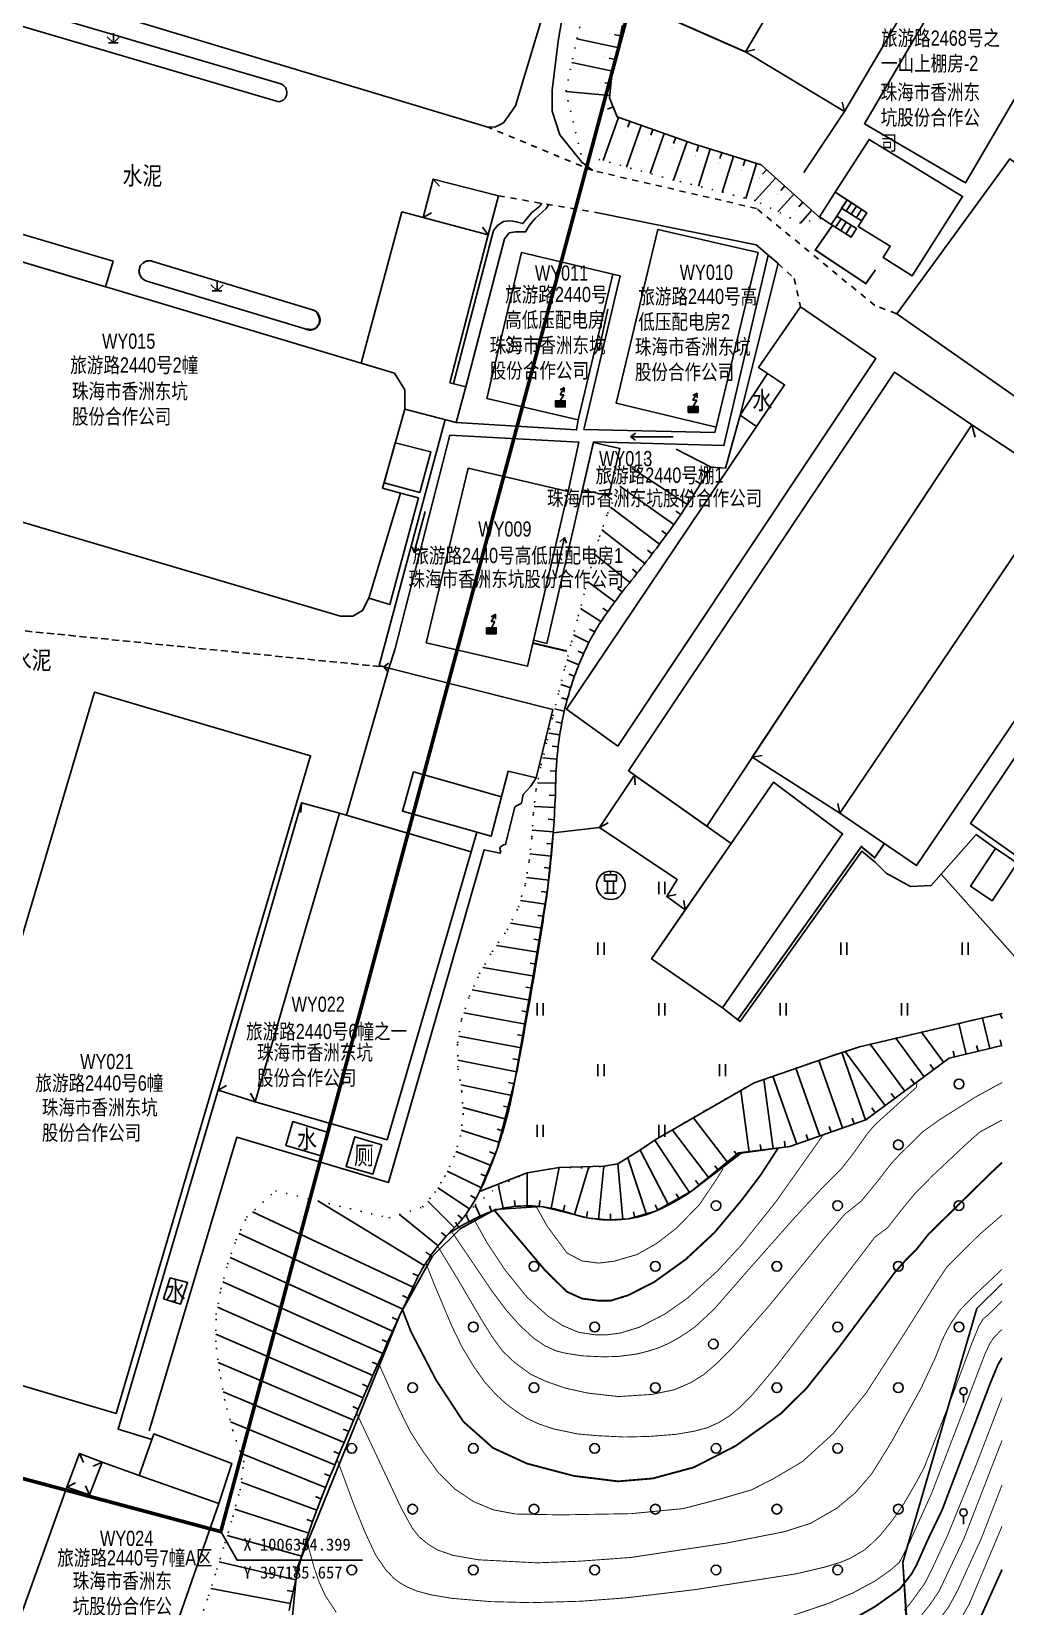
# Model space of a CAD drawing. Extents: x 396500 to 398250, y 1005980 to 1008200.
# Drawn here: x 397170.1 to 397250.3, y 1006348.2 to 1006477.9 of the extents above; entities that cross this region are included whole.
import ezdxf
from ezdxf.enums import TextEntityAlignment as Align

# ---------------------------------------------------------------- set-up
doc = ezdxf.new("R2010")
doc.units = 0
doc.header["$LTSCALE"] = 0.5
for name, pattern in [('X31', [1.8, 1.2, -0.6]), ('X4', [1.6, 0, -1.6]), ('X6', [2, 1, -1])]:
    doc.linetypes.add(name, pattern=pattern)
doc.layers.get('0').update_dxf_attribs({"linetype": 'CONTINUOUS'})
doc.layers.add('ASSIST', color=7, linetype='CONTINUOUS', plot=False)
for name, color, linetype in [('DGX', 2, 'CONTINUOUS'), ('DLDW', 11, 'CONTINUOUS'), ('DLSS', 4, 'CONTINUOUS'), ('DMTZ', 3, 'CONTINUOUS'), ('GXYZ', 2, 'CONTINUOUS'), ('JMD', 6, 'CONTINUOUS'), ('SXSS', 5, 'CONTINUOUS'), ('ZBTZ', 3, 'CONTINUOUS'), ('权属人', 160, 'CONTINUOUS'), ('用地红线', 1, 'CONTINUOUS'), ('编号', 90, 'CONTINUOUS'), ('门牌号', 1, 'CONTINUOUS')]:
    doc.layers.add(name, color=color, linetype=linetype)
doc.styles.add('细等线体', font='长等线体_0.TTF', dxfattribs={"width": 0.8})
doc.styles.add('黑体', font='simhei.ttf')
doc.linetypes.add('10421', pattern='A,2,[150,AAA.SHX,S=1,R=0,X=0,Y=1],1e-11', length=2)
doc.linetypes.add('10422', pattern='A,2,[150,AAA.SHX,S=1,R=0,X=0,Y=1],2,[177,AAA.SHX,S=1,R=0,X=0,Y=0.8],1e-09', length=4)
doc.linetypes.add('1161', pattern='A,0,[149,AAA.SHX,S=0.15,R=0,X=0,Y=0],-1.6', length=1.6)
doc.linetypes.add('443', pattern='A,5,[169,AAA.SHX,S=0.83,R=0,X=0,Y=0],5', length=10)

# ---------------------------------------------------------------- blocks, each defined once
blk = doc.blocks.new('gc121')
for p, q in [((-0.5, -1), (-0.5, 1)), ((0.5, -1), (0.5, 1))]:
    blk.add_line(p, q)
blk = doc.blocks.new('gc325')
blk.add_line((0, 0), (0, 1.3))
blk.add_circle((0, 1.9), 0.6)
blk = doc.blocks.new('gc326')
blk.add_circle((0, 0), 0.8)
blk = doc.blocks.new('gc086')
for p, q in [((0, 0), (7, 0)), ((7, 0), (6.18, 0.57)), ((7, 0), (6.18, -0.57))]:
    blk.add_line(p, q)
blk = doc.blocks.new('gc124')
for p, q in [((-1, 1), (0, 0)), ((-0.8, 0), (0.8, 0)), ((0, 0), (0, 1.6)), ((0, 0), (1, 1))]:
    blk.add_line(p, q)
blk = doc.blocks.new('GC200')
at = {"linetype": 'Continuous', "const_width": 0.2, "flags": 128}
blk.add_lwpolyline([(-0.1, 0, 1), (0.1, 0, 1)], format="xyb", close=True, dxfattribs=at)
blk = doc.blocks.new('gc102')
for p, q in [((-1, 3), (1, 3)), ((-1, 3), (-1, 2)), ((0, 3.6), (0, 3)), ((1, 3), (1, 2)), ((-1, 2), (1, 2)), ((-1, 0), (1, 0)), ((-0.5, 0), (-0.5, 2)), ((0.5, 0), (0.5, 2))]:
    blk.add_line(p, q)
blk = doc.blocks.new('*U88')
at = {"linetype": 'Continuous'}
for points in [[(0.8, 1), (-0.8, 1), (0.8, 0)], [(-0.8, 0), (0.8, 0), (-0.8, 1)], [(0.8, 0), (-0.8, 0), (0, 0)]]:
    blk.add_solid(points, dxfattribs=at)
blk = doc.blocks.new('gc129')
at = {"linetype": 'Continuous', "flags": 128}
for points in [[(-0.05, 2), (0.64, 3.2)], [(-0.05, 2.8), (0.64, 3.2)], [(0.64, 2.4), (0.64, 3.2)], [(-0.8, 0), (0, 0), (0.8, 0), (0.8, 1), (-0.8, 1), (-0.8, 0)], [(0.58, 2), (-0.05, 2)], [(0, 1), (0.58, 2)]]:
    blk.add_lwpolyline(points, dxfattribs=at)
at = {"linetype": 'Continuous'}
blk.add_blockref('*U88', (0, 0), dxfattribs=at)

msp = doc.modelspace()

# ---------------------------------------------------------------- linework, layer by layer
at = {"layer": 'ASSIST', "linetype": 'X4'}
for points in [[(397235.08, 1006462.53), (397233.4, 1006462.15), (397229.68, 1006463.99), (397222.95, 1006465.69), (397215.32, 1006467.79), (397214.07, 1006472.99), (397214.99, 1006477.32), (397215.48, 1006479.24)], [(397206.81, 1006400), (397206.95, 1006400.32), (397208, 1006402.14), (397209.24, 1006403.95), (397210.18, 1006405.81), (397210.74, 1006407.7), (397211.06, 1006409.64), (397211.28, 1006411.58), (397211.4, 1006413.54), (397211.62, 1006415.49), (397212.05, 1006417.51), (397212.53, 1006419.56), (397213.02, 1006421.57), (397213.51, 1006423.57), (397214.01, 1006425.58), (397214.54, 1006427.64), (397215.1, 1006429.78), (397215.68, 1006432), (397216.27, 1006434.23), (397216.84, 1006436.32), (397217.51, 1006438.23), (397218.29, 1006440.02), (397219.08, 1006441.59), (397220.73, 1006442.8)], [(397183.94, 1006347.06), (397184.64, 1006349.1), (397185.33, 1006351.28), (397186, 1006353.45), (397186.64, 1006355.63), (397187.25, 1006357.81), (397187.55, 1006360.13), (397186.65, 1006362.71), (397185.98, 1006365.21), (397185.54, 1006367.64), (397185.24, 1006370.02), (397185.27, 1006372.27), (397185.67, 1006374.37), (397186.22, 1006376.41), (397186.9, 1006378.39), (397187.78, 1006380.29), (397190.16, 1006382.46), (397199.5, 1006380.23), (397202.27, 1006381.11), (397203.29, 1006382.32), (397204.1, 1006383.62), (397204.85, 1006385.22), (397205.39, 1006386.93), (397205.62, 1006388.76), (397205.51, 1006390.64), (397205.18, 1006392.63), (397205.16, 1006394.63), (397205.49, 1006396.58), (397206.12, 1006398.46), (397206.81, 1006400)], [(397205.89, 1006380.38), (397206.6, 1006381.29), (397208.52, 1006382.85), (397210.88, 1006383.94), (397213.52, 1006384.38), (397215.95, 1006384.35), (397217.2, 1006384.48), (397218.35, 1006384.68), (397222.16, 1006387.03), (397223.86, 1006388.09), (397225.61, 1006389.11), (397229.59, 1006391.36), (397231.52, 1006392.03), (397232.25, 1006392.28), (397234.13, 1006392.94), (397236.02, 1006393.59), (397236.26, 1006393.67), (397238.26, 1006394.33), (397240.39, 1006394.82), (397242.51, 1006395.32), (397245.65, 1006396.04), (397247.6, 1006396.5), (397249.02, 1006396.83), (397250, 1006397.06)]]:
    msp.add_lwpolyline(points, dxfattribs=at)
at = {"layer": 'ASSIST', "linetype": 'Continuous', "flags": 128}
for points in [[(397237.23, 1006464.05), (397238.85, 1006462.99), (397238.43, 1006462.34), (397236.78, 1006463.36)], [(397236.39, 1006462.72), (397238.02, 1006461.69), (397237.56, 1006460.98), (397235.92, 1006462.04)]]:
    msp.add_lwpolyline(points, close=True, dxfattribs=at)
at = {"layer": 'ASSIST', "linetype": '1161', "flags": 128}
msp.add_lwpolyline([(397180.06, 1006458.99), (397193.21, 1006455, -1.111033), (397192.6, 1006453.43), (397179.57, 1006457.37, -1.057448)], format="xyb", close=True, dxfattribs=at)
at = {"layer": 'ASSIST', "linetype": '1161'}
for points in [[(397189.83, 1006329.64), (397191.96, 1006351.42), (397200.42, 1006372.31), (397203.09, 1006377.08), (397205.37, 1006379.33), (397208.25, 1006380.92), (397212.06, 1006381.18), (397215.96, 1006380.22), (397217.56, 1006380.06), (397219.27, 1006380.16), (397221.45, 1006380.78), (397224.42, 1006382.42), (397228.3, 1006385.6), (397232.52, 1006386.1), (397238.78, 1006388.31), (397245.63, 1006393.38), (397250, 1006394.43)], [(397250, 1006374.84), (397247.91, 1006372.77), (397241.82, 1006351.88), (397242.85, 1006335.21)]]:
    msp.add_lwpolyline(points, dxfattribs=at)
at = {"layer": 'ASSIST', "linetype": '1161', "flags": 128}
msp.add_lwpolyline([(397250, 1006340.18), (397244.51, 1006340.26), (397242.63, 1006340.3), (397241.82, 1006351.88), (397247.91, 1006372.77), (397250, 1006374.84)], dxfattribs=at)
at = {"layer": 'DGX', "linetype": 'Continuous', "const_width": 0.075, "flags": 128}
for points, elevation in [([(397203.54, 1006377.87), (397205.18, 1006375.18), (397207.04, 1006372), (397208.01, 1006370.44), (397208.86, 1006369.27), (397209.85, 1006368.33), (397211.19, 1006367.35), (397212.49, 1006366.75), (397214.06, 1006366.21), (397215.87, 1006365.81), (397218.42, 1006365.52), (397221.17, 1006365.7), (397223.01, 1006366.08), (397224.39, 1006366.68), (397225.42, 1006367.32), (397226.57, 1006368.31), (397227.7, 1006369.45), (397230.82, 1006373), (397235.12, 1006378.27), (397237.04, 1006380.53), (397238.42, 1006381.63), (397239.79, 1006383.3), (397240.84, 1006384.67), (397241.54, 1006385.42), (397243.5, 1006387.35), (397244.92, 1006388.36), (397247.86, 1006390.21), (397250, 1006391.38)], 41), ([(397243, 1006391.43), (397242.94, 1006390.98), (397239.54, 1006387.91), (397238.9, 1006387.16), (397237.74, 1006385.52), (397236.73, 1006384.23), (397235.32, 1006382.84), (397232.94, 1006380.28), (397229.22, 1006376.08), (397226.3, 1006372.73), (397224.77, 1006371.31), (397224.11, 1006370.83), (397223.27, 1006370.3), (397222.51, 1006369.88), (397221.66, 1006369.52), (397220.82, 1006369.25), (397219.84, 1006369.01), (397218.44, 1006368.83), (397217.22, 1006368.79), (397215.46, 1006368.87), (397214.04, 1006369.09), (397213.25, 1006369.29), (397212.36, 1006369.7), (397211.45, 1006370.31), (397210.28, 1006371.38), (397209.19, 1006372.61), (397208.01, 1006374.18), (397204.68, 1006379.09)], 41.5), ([(397202.55, 1006376.51), (397203.22, 1006374.8), (397204.67, 1006371.36), (397205.51, 1006369.63), (397206.45, 1006368.05), (397207.39, 1006366.72), (397208.29, 1006365.72), (397209.11, 1006364.96), (397210, 1006364.29), (397210.88, 1006363.72), (397211.87, 1006363.26), (397213.01, 1006362.87), (397215.07, 1006362.44), (397216.64, 1006362.3), (397218.89, 1006362.19), (397220.95, 1006362.24), (397223.12, 1006362.41), (397224.6, 1006362.66), (397225.71, 1006362.95), (397226.67, 1006363.38), (397227.61, 1006363.97), (397228.47, 1006364.69), (397229.4, 1006365.63), (397231.46, 1006368.08), (397239.52, 1006378.64), (397240.58, 1006379.43), (397241.64, 1006380.79), (397242.78, 1006382.18), (397244.32, 1006383.75), (397247.07, 1006386.33), (397248.15, 1006387.29), (397249.81, 1006388.19), (397250, 1006388.27)], 40.5), ([(397206.5, 1006380.13), (397207.59, 1006378.18), (397209.05, 1006375.97), (397210.88, 1006373.7), (397212.57, 1006372.17), (397213.82, 1006371.36), (397215.13, 1006370.81), (397216.47, 1006370.61), (397217.49, 1006370.61), (397218.55, 1006370.75), (397220.13, 1006371.23), (397222.24, 1006372.32), (397224.11, 1006373.64), (397226.54, 1006375.84), (397228.5, 1006377.96), (397231.35, 1006381.53), (397235.27, 1006387.07)], 42), ([(397227.03, 1006384.29), (397226.46, 1006383.38), (397225.06, 1006381.3), (397223.16, 1006379.37), (397221.54, 1006378.12), (397219.92, 1006377.21), (397218.03, 1006376.66), (397216.75, 1006376.51), (397215.4, 1006376.69), (397214.17, 1006377.34), (397212.54, 1006379.55), (397211.62, 1006381.2)], 43), ([(397250, 1006380.47), (397248.15, 1006378.87), (397245.48, 1006376.22), (397244.57, 1006374.86), (397242.06, 1006370.87), (397238.82, 1006365.84), (397236.12, 1006362.5), (397233.55, 1006360.16), (397231.14, 1006358.74), (397229.37, 1006357.84), (397226.83, 1006357.1), (397223.76, 1006356.3), (397219.46, 1006355.88), (397213.64, 1006355.78), (397209.94, 1006355.85), (397208.12, 1006356.19), (397206.48, 1006356.87), (397204.92, 1006357.92), (397203.6, 1006359.23), (397202.3, 1006361.02), (397201.27, 1006362.62), (397200.24, 1006364.71), (397198.64, 1006368.29)], 39.5), ([(397196.84, 1006364.16), (397200.55, 1006356.28), (397201.44, 1006354.67), (397202, 1006353.96), (397202.77, 1006353.34), (397203.51, 1006352.89), (397204.78, 1006352.45), (397206.89, 1006352.08), (397211.68, 1006351.83), (397215.12, 1006351.96), (397219.4, 1006352.27), (397227.31, 1006353.46), (397232.06, 1006354.39), (397234.24, 1006355.09), (397236.38, 1006356.32), (397237.9, 1006357.58), (397239.25, 1006359.14), (397240.86, 1006361.73), (397243.33, 1006366.21), (397244.52, 1006368.75), (397245.06, 1006370.15), (397245.53, 1006371.1), (397245.93, 1006371.77), (397246.55, 1006372.66), (397247.76, 1006373.89), (397250, 1006376)], 39), ([(397250, 1006373.37), (397248.91, 1006372.28), (397248.46, 1006371.94), (397248.1, 1006371.35), (397247.47, 1006369.8), (397245.75, 1006365.2), (397243.59, 1006359.69), (397242.94, 1006358.47), (397241.93, 1006356.73), (397240.96, 1006355.33), (397240.01, 1006354.15), (397239.21, 1006353.36), (397238.64, 1006352.88), (397237.54, 1006352.23), (397236.8, 1006351.91), (397235.4, 1006351.48), (397233.01, 1006350.92), (397224.69, 1006349.62), (397219.06, 1006348.95), (397215.34, 1006348.67), (397211.21, 1006348.55), (397207.82, 1006348.64), (397204.67, 1006348.91), (397202.9, 1006349.21), (397201.84, 1006349.5), (397201.02, 1006349.84), (397200.46, 1006350.15), (397199.91, 1006350.56), (397199.26, 1006351.24), (397198.42, 1006352.45), (397197.52, 1006354.39), (397196.63, 1006356.59), (397195.24, 1006360.35)], 38.5), ([(397232.57, 1006347.43), (397235.75, 1006348.51), (397237.75, 1006349.37), (397239.55, 1006350.34), (397240.8, 1006351.23), (397241.54, 1006351.86), (397242.33, 1006353.42), (397244.19, 1006357.53), (397248.59, 1006369.02), (397248.97, 1006369.85), (397249.27, 1006370.31), (397249.81, 1006370.88), (397250, 1006371.03)], 38), ([(397241.92, 1006347.9), (397242.46, 1006348.52), (397243.63, 1006350.14), (397244.25, 1006351.36), (397245.5, 1006354.06), (397247.93, 1006360.05), (397250, 1006365.45)], 37), ([(397250, 1006361.92), (397246.86, 1006353.82), (397244.8, 1006349.47), (397244.01, 1006348.32), (397240.64, 1006344.14), (397239.27, 1006342.85), (397236.82, 1006340.97), (397234.94, 1006339.78), (397233.24, 1006338.97), (397230.51, 1006337.76), (397228.04, 1006336.87), (397224.88, 1006335.82), (397221.38, 1006334.66), (397219.69, 1006334.25), (397218.32, 1006334.02), (397212.34, 1006333.65), (397204.22, 1006333.62), (397199.03, 1006333.75), (397197.67, 1006333.83), (397196.02, 1006334.02), (397194.54, 1006334.27), (397192.91, 1006334.68), (397191.36, 1006335.2), (397189.43, 1006335.95)], 36.5), ([(397189.7, 1006333.35), (397191.57, 1006332.7), (397194.36, 1006332), (397198.79, 1006331.67), (397202.91, 1006331.6), (397211.34, 1006331.57), (397216.34, 1006331.81), (397219.06, 1006332.06), (397220.49, 1006332.42), (397223.32, 1006333.27), (397225.91, 1006334.16), (397230.82, 1006335.91), (397233.87, 1006337.23), (397236.75, 1006338.71), (397238.03, 1006339.54), (397238.96, 1006340.35), (397242.17, 1006343.62), (397245.6, 1006348.2), (397246.33, 1006349.54), (397248.3, 1006353.86), (397250, 1006358.25)], 36), ([(397250, 1006354.85), (397247.31, 1006348.46), (397246.78, 1006347.53), (397244.46, 1006344.39), (397242.37, 1006341.72), (397241.36, 1006340.54), (397240.05, 1006339.29), (397239.08, 1006338.46), (397238, 1006337.73), (397236.67, 1006336.97), (397235.2, 1006336.24), (397233.41, 1006335.47), (397224.84, 1006332.49), (397219.96, 1006330.97), (397216.82, 1006330.49), (397211.31, 1006330.17), (397203.81, 1006330.21), (397195.92, 1006330.46), (397193.46, 1006330.72), (397191.74, 1006331.08), (397189.68, 1006331.61)], 35.5), ([(397192.77, 1006353.88), (397192.92, 1006352.99), (397193.33, 1006351.48), (397193.75, 1006350.26), (397194.26, 1006349.14), (397195.17, 1006347.75)], 38)]:
    msp.add_lwpolyline(points, dxfattribs=dict(at, elevation=elevation))
at = {"layer": 'DGX', "color": 3, "linetype": 'Continuous', "lineweight": -2, "const_width": 0.15, "flags": 128}
for points, elevation in [([(397200.62, 1006372.66), (397201.33, 1006370.84), (397203.39, 1006366.88), (397205.64, 1006363.45), (397208.08, 1006361.29), (397210.86, 1006360.01), (397214.72, 1006358.99), (397218.37, 1006358.54), (397221.23, 1006358.78), (397224.61, 1006359.69), (397228.06, 1006361.46), (397231.78, 1006364.12), (397233.88, 1006366.19), (397236.46, 1006369.43), (397241.15, 1006375.72), (397242.15, 1006376.85), (397242.92, 1006377.6), (397243.93, 1006378.88), (397249.13, 1006383.98), (397250, 1006384.79)], 40), ([(397231.55, 1006385.97), (397230.13, 1006383.78), (397228.55, 1006381.69), (397226.32, 1006379.03), (397223.94, 1006376.81), (397221.35, 1006374.95), (397219.2, 1006373.86), (397217.78, 1006373.42), (397216.73, 1006373.42), (397215.4, 1006373.59), (397214.15, 1006374.16), (397212.37, 1006375.91), (397208.2, 1006380.84)], 42.5), ([(397250, 1006368.71), (397249.98, 1006368.69), (397249.65, 1006368.12), (397249.02, 1006366.6), (397245.06, 1006356.18), (397243.9, 1006353.77), (397242.95, 1006351.64), (397242.56, 1006350.94), (397241.58, 1006349.68), (397239.54, 1006348.23), (397234.97, 1006345.61), (397230.79, 1006343.72), (397224.51, 1006341.87), (397216.8, 1006340.58), (397207.74, 1006339.96), (397199.56, 1006340.34), (397196.5, 1006341), (397194.57, 1006342.02), (397192.86, 1006343.58), (397191.08, 1006346.61)], 37.5), ([(397189.59, 1006330.16), (397191.22, 1006329.76), (397194.21, 1006329.44), (397196.32, 1006329.17), (397201.25, 1006328.9), (397206.65, 1006328.85), (397211.06, 1006328.98), (397213.41, 1006329.08), (397215.95, 1006329.3), (397218.04, 1006329.58), (397221.21, 1006330.17), (397225.18, 1006331.06), (397229.07, 1006332.31), (397233.06, 1006333.72), (397235.9, 1006334.9), (397238.11, 1006336.05), (397240.14, 1006337.32), (397241.79, 1006338.6), (397242.57, 1006339.45), (397248.11, 1006347.08), (397250, 1006351.28)], 35)]:
    msp.add_lwpolyline(points, dxfattribs=dict(at, elevation=elevation))
at = {"layer": 'DLDW', "linetype": 'Continuous', "flags": 128}
msp.add_lwpolyline([(397198.91, 1006386.25), (397196.7, 1006386.91), (397195.98, 1006384.47), (397198.19, 1006383.82)], close=True, dxfattribs=at)
at = {"layer": 'DLDW', "linetype": 'Continuous'}
msp.add_circle((397217.78, 1006407.62), 1.17, dxfattribs=at)
at = {"layer": 'DLSS', "linetype": 'X6'}
for points in [[(397241.32, 1006454.68), (397239.52, 1006455.36), (397229.78, 1006463.35), (397216.31, 1006466.46), (397207.64, 1006470.05)], [(397208.54, 1006464.38), (397216.84, 1006462.97)], [(397231.56, 1006458.81), (397232.88, 1006457.58), (397233.41, 1006455.26)]]:
    msp.add_lwpolyline(points, dxfattribs=at)
at = {"layer": 'DMTZ', "linetype": 'Continuous'}
for p, q in [((397218.34, 1006476.59), (397214.99, 1006477.32)), ((397218.55, 1006477.57), (397218.07, 1006477.68)), ((397218.13, 1006475.62), (397217.65, 1006475.72)), ((397217.92, 1006474.64), (397214.57, 1006475.36)), ((397217.79, 1006473.65), (397217.29, 1006473.69)), ((397217.7, 1006472.65), (397214.07, 1006472.99)), ((397217.97, 1006471.71), (397217.51, 1006471.53)), ((397218.4, 1006470.84), (397217.15, 1006467.29)), ((397219.35, 1006470.51), (397219.18, 1006470.04)), ((397220.29, 1006470.18), (397219.08, 1006466.75)), ((397222.17, 1006469.51), (397221.01, 1006466.22)), ((397221.23, 1006469.85), (397221.07, 1006469.37)), ((397223.12, 1006469.18), (397222.95, 1006468.71)), ((397224.06, 1006468.85), (397222.95, 1006465.69)), ((397225.01, 1006468.53), (397224.86, 1006468.05)), ((397225.96, 1006468.24), (397225.01, 1006465.17)), ((397226.92, 1006467.94), (397226.77, 1006467.46)), ((397227.88, 1006467.64), (397226.96, 1006464.67)), ((397228.83, 1006467.35), (397228.68, 1006466.87)), ((397229.79, 1006467.05), (397228.9, 1006464.18)), ((397230.61, 1006466.53), (397230.28, 1006466.16)), ((397231.36, 1006465.86), (397229.68, 1006463.99)), ((397232.85, 1006464.53), (397231.54, 1006463.07)), ((397232.1, 1006465.2), (397231.77, 1006464.82)), ((397233.59, 1006463.86), (397233.26, 1006463.49)), ((397234.34, 1006463.2), (397233.4, 1006462.15)), ((397224.09, 1006438.98), (397219.55, 1006441.93)), ((397225.17, 1006440.67), (397224.75, 1006440.93)), ((397225.7, 1006441.52), (397225.27, 1006441.78)), ((397222.98, 1006437.32), (397218.52, 1006440.47)), ((397224.63, 1006439.82), (397224.21, 1006440.09)), ((397221.79, 1006435.71), (397217.74, 1006438.75)), ((397223.54, 1006438.15), (397223.13, 1006438.42)), ((397220.58, 1006434.12), (397217.03, 1006436.88)), ((397222.39, 1006436.51), (397221.99, 1006436.81)), ((397219.34, 1006432.55), (397216.44, 1006434.88)), ((397221.19, 1006434.91), (397220.79, 1006435.22)), ((397219.96, 1006433.33), (397219.57, 1006433.64)), ((397218.11, 1006430.97), (397215.85, 1006432.64)), ((397218.72, 1006431.77), (397218.32, 1006432.07)), ((397216.97, 1006429.33), (397215.27, 1006430.42)), ((397217.53, 1006430.16), (397217.12, 1006430.45)), ((397215.97, 1006427.6), (397214.7, 1006428.25)), ((397216.45, 1006428.48), (397216.02, 1006428.72)), ((397215.54, 1006426.7), (397215.09, 1006426.9)), ((397215.15, 1006425.78), (397214.16, 1006426.17)), ((397214.48, 1006423.89), (397213.65, 1006424.15)), ((397214.79, 1006424.84), (397214.32, 1006425.01)), ((397214.2, 1006422.93), (397213.71, 1006423.06)), ((397213.95, 1006421.96), (397213.16, 1006422.15)), ((397213.57, 1006420), (397212.68, 1006420.14)), ((397213.75, 1006420.98), (397213.26, 1006421.08)), ((397213.44, 1006419.01), (397212.94, 1006419.07)), ((397213.34, 1006418.01), (397212.19, 1006418.11)), ((397213.24, 1006416.02), (397211.74, 1006416.05)), ((397213.27, 1006417.02), (397212.78, 1006417.04)), ((397213.21, 1006415.02), (397212.71, 1006415.04)), ((397213.17, 1006414.02), (397211.46, 1006414.1)), ((397213.05, 1006412.02), (397211.31, 1006412.15)), ((397213.12, 1006413.02), (397212.62, 1006413.05)), ((397212.97, 1006411.02), (397212.47, 1006411.07)), ((397212.88, 1006410.03), (397211.12, 1006410.2)), ((397212.67, 1006408.04), (397210.83, 1006408.26)), ((397212.78, 1006409.03), (397212.28, 1006409.09)), ((397212.54, 1006407.05), (397212.04, 1006407.11)), ((397212.4, 1006406.06), (397210.34, 1006406.36)), ((397212.1, 1006404.08), (397209.51, 1006404.49)), ((397212.25, 1006405.07), (397211.76, 1006405.14)), ((397211.94, 1006403.09), (397211.45, 1006403.17)), ((397211.78, 1006402.11), (397208.36, 1006402.67)), ((397211.46, 1006400.13), (397207.25, 1006400.85)), ((397211.62, 1006401.12), (397211.13, 1006401.2)), ((397211.29, 1006399.15), (397210.79, 1006399.23)), ((397211.12, 1006398.16), (397206.36, 1006399)), ((397210.76, 1006396.19), (397205.67, 1006397.12)), ((397210.94, 1006397.18), (397210.45, 1006397.27)), ((397248.99, 1006394.18), (397248.39, 1006396.68)), ((397250, 1006396.65), (397249.83, 1006397.02)), ((397210.4, 1006394.23), (397205.26, 1006395.2)), ((397210.58, 1006395.21), (397210.09, 1006395.3)), ((397245.19, 1006393.05), (397243.37, 1006395.52)), ((397247.05, 1006393.72), (397246.44, 1006396.23)), ((397240.37, 1006389.49), (397237.08, 1006393.94)), ((397241.98, 1006390.67), (397239.13, 1006394.53)), ((397243.59, 1006391.86), (397241.25, 1006395.02)), ((397246.07, 1006393.48), (397245.96, 1006393.97)), ((397248.02, 1006393.95), (397247.9, 1006394.44)), ((397249.96, 1006394.42), (397249.85, 1006394.9)), ((397210.02, 1006392.26), (397205.17, 1006393.21)), ((397210.21, 1006393.24), (397209.72, 1006393.34)), ((397236.87, 1006387.64), (397234.9, 1006393.2)), ((397238.76, 1006388.3), (397236.8, 1006393.85)), ((397244.39, 1006392.46), (397244.09, 1006392.86)), ((397209.83, 1006391.28), (397209.34, 1006391.38)), ((397231.15, 1006385.91), (397230.38, 1006391.63)), ((397233.1, 1006386.3), (397231.12, 1006391.89)), ((397234.99, 1006386.97), (397233.01, 1006392.55)), ((397242.78, 1006391.27), (397242.48, 1006391.67)), ((397209.63, 1006390.3), (397205.42, 1006391.19)), ((397229.17, 1006385.65), (397228.48, 1006390.73)), ((397241.17, 1006390.08), (397240.88, 1006390.48)), ((397209.17, 1006388.36), (397205.59, 1006389.31)), ((397209.41, 1006389.33), (397208.93, 1006389.44)), ((397239.56, 1006388.89), (397239.27, 1006389.29)), ((397208.6, 1006386.44), (397205.46, 1006387.46)), ((397208.9, 1006387.39), (397208.42, 1006387.54)), ((397225.86, 1006383.53), (397222.85, 1006387.46)), ((397227.45, 1006384.74), (397224.57, 1006388.51)), ((397235.93, 1006387.3), (397235.76, 1006387.77)), ((397237.81, 1006387.97), (397237.65, 1006388.44)), ((397224.26, 1006382.32), (397221.42, 1006386.58)), ((397230.16, 1006385.78), (397230.09, 1006386.28)), ((397232.14, 1006386.05), (397232.07, 1006386.54)), ((397234.04, 1006386.64), (397233.88, 1006387.11)), ((397207.92, 1006384.56), (397205.01, 1006385.71)), ((397208.27, 1006385.49), (397207.8, 1006385.66)), ((397220.72, 1006380.5), (397219.17, 1006385.19)), ((397222.54, 1006381.3), (397220.19, 1006385.82)), ((397228.24, 1006385.35), (397227.94, 1006385.74)), ((397207.12, 1006382.72), (397204.31, 1006384.07)), ((397207.54, 1006383.63), (397207.08, 1006383.83)), ((397210.89, 1006381.22), (397210.88, 1006383.94)), ((397212.88, 1006381.04), (397213.52, 1006384.38)), ((397214.8, 1006380.5), (397215.95, 1006384.35)), ((397216.76, 1006380.11), (397217.2, 1006384.48)), ((397218.76, 1006380.1), (397218.35, 1006384.68)), ((397226.65, 1006384.13), (397226.35, 1006384.53)), ((397206.15, 1006380.98), (397203.53, 1006382.7)), ((397208.9, 1006381.02), (397208.52, 1006382.85)), ((397225.06, 1006382.92), (397224.76, 1006383.32)), ((397202.42, 1006376.3), (397193.64, 1006381.63)), ((397204.9, 1006379.42), (397202.7, 1006381.62)), ((397206.67, 1006381.83), (397206.23, 1006382.08)), ((397207.02, 1006380.38), (397206.6, 1006381.29)), ((397207.94, 1006380.76), (397207.78, 1006381.23)), ((397209.89, 1006381.17), (397209.84, 1006381.67)), ((397211.89, 1006381.18), (397211.94, 1006381.67)), ((397213.85, 1006380.8), (397213.99, 1006381.28)), ((397221.64, 1006380.86), (397221.44, 1006381.32)), ((397223.42, 1006381.79), (397223.16, 1006382.22)), ((397201.49, 1006374.53), (397188.26, 1006380.73)), ((397203.56, 1006377.94), (397200.37, 1006380.5)), ((397205.25, 1006379.45), (397204.99, 1006379.88)), ((397205.57, 1006380.16), (397205.18, 1006380.47)), ((397206.12, 1006379.94), (397205.89, 1006380.38)), ((397215.77, 1006380.26), (397215.87, 1006380.75)), ((397217.76, 1006380.06), (397217.76, 1006380.56)), ((397219.75, 1006380.24), (397219.65, 1006380.73)), ((397200.65, 1006372.72), (397187.15, 1006378.94)), ((397204.21, 1006378.7), (397203.84, 1006379.03)), ((397202.96, 1006377.14), (397202.55, 1006377.42)), ((397199.81, 1006370.9), (397186.42, 1006376.98)), ((397198.99, 1006369.07), (397185.83, 1006374.96)), ((397201.93, 1006375.43), (397201.48, 1006375.66)), ((397201.07, 1006373.62), (397200.61, 1006373.83)), ((397198.18, 1006367.25), (397185.38, 1006372.88)), ((397200.23, 1006371.81), (397199.77, 1006372.02)), ((397197.38, 1006365.41), (397185.25, 1006370.67)), ((397199.4, 1006369.99), (397198.95, 1006370.19)), ((397196.59, 1006363.58), (397185.45, 1006368.32)), ((397198.59, 1006368.16), (397198.13, 1006368.36)), ((397195.81, 1006361.73), (397185.85, 1006365.91)), ((397197.78, 1006366.33), (397197.32, 1006366.53)), ((397196.98, 1006364.49), (397196.53, 1006364.69)), ((397195.05, 1006359.89), (397186.45, 1006363.43)), ((397196.2, 1006362.65), (397195.74, 1006362.85)), ((397194.29, 1006358.04), (397187.29, 1006360.87)), ((397195.43, 1006360.81), (397194.97, 1006361)), ((397194.67, 1006358.96), (397194.2, 1006359.15)), ((397193.56, 1006356.17), (397187.34, 1006358.48)), ((397193.91, 1006357.11), (397193.45, 1006357.29)), ((397192.9, 1006354.28), (397186.82, 1006356.26)), ((397193.22, 1006355.23), (397192.75, 1006355.4)), ((397192.32, 1006352.37), (397186.18, 1006354.08)), ((397192.6, 1006353.33), (397192.12, 1006353.48)), ((397191.82, 1006350.43), (397185.52, 1006351.91)), ((397192.06, 1006351.4), (397191.58, 1006351.53)), ((397191.41, 1006348.48), (397184.84, 1006349.73)), ((397191.61, 1006349.46), (397191.12, 1006349.56))]:
    msp.add_line(p, q, dxfattribs=at)
at = {"layer": 'DMTZ', "linetype": '10422'}
for points in [[(397213.92, 1006479.85), (397213.44, 1006477.13), (397212.96, 1006473.08), (397212.96, 1006471.35), (397213.58, 1006469.42), (397215.38, 1006467.16), (397216.31, 1006466.46)], [(397212.09, 1006463.78), (397211.94, 1006463.54), (397211.26, 1006462.98), (397210.53, 1006462.12), (397209.99, 1006462.26), (397209.74, 1006462.3), (397209.32, 1006462.32), (397209.17, 1006462.3), (397208.94, 1006462.28), (397208.47, 1006461.98), (397208.13, 1006461.53), (397204.82, 1006448.94)], [(397205.83, 1006448.65), (397209.01, 1006460.86), (397209.42, 1006461.33), (397209.94, 1006461.43), (397210.76, 1006461.43), (397211.09, 1006461.98), (397211.54, 1006462.52), (397212.46, 1006463.34), (397212.67, 1006463.68)], [(397223.15, 1006443.52), (397226.03, 1006442.05), (397227.21, 1006441.96), (397228.43, 1006446.33), (397231.56, 1006458.81), (397229.76, 1006460.35), (397216.84, 1006462.97)], [(397204.13, 1006445.96), (397198.7, 1006425.71), (397199.49, 1006425.49), (397199.99, 1006427.01), (397204.51, 1006444.68), (397215.14, 1006444.1), (397214.26, 1006440.04), (397211.42, 1006427.8), (397212.52, 1006427.53), (397216.36, 1006444.13), (397227.09, 1006443.83), (397230.75, 1006459.51)], [(397229.91, 1006459.73), (397226.45, 1006445.33), (397226.34, 1006444.9), (397215.57, 1006445.16), (397218.54, 1006457.8)], [(397218.54, 1006457.8), (397217.94, 1006457.94), (397215.09, 1006445.93), (397214.96, 1006445.12), (397205.03, 1006445.73)], [(397204.32, 1006400), (397207.35, 1006410.55), (397208.65, 1006410.26), (397208.71, 1006410.39), (397208.65, 1006410.58), (397208.68, 1006410.78), (397208.94, 1006410.95), (397209.11, 1006410.97), (397209.88, 1006414.07), (397210.41, 1006414.38), (397210.57, 1006415.09), (397211.19, 1006415.79), (397211.63, 1006416.48)], [(397179.77, 1006362.69), (397186.97, 1006386.87), (397199.48, 1006383.16), (397204.32, 1006400)], [(397179.98, 1006361.98), (397177.2, 1006362.84), (397185.52, 1006391.05)]]:
    msp.add_lwpolyline(points, dxfattribs=at)
at = {"layer": 'DMTZ', "linetype": 'Continuous'}
msp.add_lwpolyline([(397235.08, 1006462.53), (397230.15, 1006466.94), (397224.6, 1006468.66), (397218.3, 1006470.88), (397217.68, 1006472.45), (397217.85, 1006474.31), (397218.74, 1006478.44)], dxfattribs=at)
for points in [[(397211.43, 1006400, 0.004164), (397212.3, 1006405.38, 0.032639), (397213.25, 1006416.34, -0.057158), (397214.1, 1006422.57, -0.041983), (397215.49, 1006426.59, -0.046892), (397217.35, 1006429.9, -0.018392), (397219.28, 1006432.48, 0.011121), (397222.52, 1006436.69, 0.013645), (397223.83, 1006438.58, 0.007656), (397226.03, 1006442.05)], [(397191.3, 1006347.9, -0.051712), (397194.03, 1006357.4, -0.013997), (397201.64, 1006374.86, -0.066183), (397203.83, 1006378.26, -0.0222), (397205, 1006379.53, 0.037468), (397205.68, 1006380.3, 0.046341), (397206.97, 1006382.4, 0.030979), (397208.39, 1006385.81, 0.033983), (397209.71, 1006390.66, 0.007255), (397211.43, 1006400)], [(397204.4, 1006378.91, -0.045313), (397207.31, 1006380.51, -0.068095), (397209.45, 1006381.12, -0.119322), (397214.35, 1006380.64, 0.118716), (397219.27, 1006380.16, 0.069097), (397221.45, 1006380.78, 0.046091), (397224.42, 1006382.42), (397228.52, 1006385.56), (397232.52, 1006386.1), (397238.78, 1006388.31), (397245.63, 1006393.38), (397250, 1006394.43)]]:
    msp.add_lwpolyline(points, format="xyb", dxfattribs=at)
at = {"layer": 'DMTZ', "linetype": '10421'}
msp.add_lwpolyline([(397240.46, 1006408.61), (397242.46, 1006407.51), (397244.15, 1006407.6), (397247.86, 1006411.79), (397249.46, 1006410.64)], dxfattribs=at)
at = {"layer": 'GXYZ', "linetype": 'Continuous'}
for points in [[(397229.91, 1006459.73), (397221.66, 1006461.62), (397218.22, 1006447.31), (397226.45, 1006445.33)], [(397207.58, 1006447.71), (397210.42, 1006459.72), (397217.94, 1006457.94), (397215.09, 1006445.93)], [(397202.58, 1006427.59), (397206.02, 1006441.96), (397214.26, 1006440.04), (397210.92, 1006425.65)]]:
    msp.add_lwpolyline(points, close=True, dxfattribs=at)
at = {"layer": 'JMD', "linetype": 'Continuous'}
for p, q in [((397228.87, 1006476.24), (397229.65, 1006476.43)), ((397237.03, 1006471.34), (397236.83, 1006472.11)), ((397203.15, 1006465.77), (397203.68, 1006465.18)), ((397202.33, 1006462.61), (397203.01, 1006462.98)), ((397237.59, 1006463.81), (397237.15, 1006463.13)), ((397238.01, 1006463.54), (397237.58, 1006462.87)), ((397238.43, 1006463.27), (397238, 1006462.6)), ((397238.85, 1006462.99), (397238.43, 1006462.34)), ((397207.69, 1006461.18), (397207.21, 1006461.81)), ((397236.75, 1006462.49), (397236.28, 1006461.81)), ((397237.17, 1006462.23), (397236.71, 1006461.53)), ((397237.59, 1006461.96), (397237.13, 1006461.26)), ((397238.02, 1006461.69), (397237.56, 1006460.98)), ((397247.51, 1006445.54), (397247.78, 1006444.52)), ((397229.42, 1006418.16), (397230.25, 1006418.3)), ((397219.74, 1006416.69), (397219.78, 1006415.89)), ((397192.31, 1006414.41), (397192.25, 1006413.61)), ((397236.63, 1006413.55), (397236.47, 1006414.34)), ((397216.84, 1006412.39), (397217.56, 1006412.75)), ((397222.38, 1006406.69), (397223.16, 1006406.85)), ((397223.91, 1006405.59), (397223.78, 1006406.38)), ((397185.44, 1006390.76), (397186.14, 1006391.14)), ((397188.48, 1006389.8), (397188.1, 1006390.51)), ((397174.03, 1006360.82), (397174.36, 1006360.09)), ((397175.88, 1006360.11), (397175.15, 1006359.79)), ((397172.98, 1006358.06), (397173.7, 1006358.41)), ((397174.53, 1006358.16), (397174.85, 1006357.43))]:
    msp.add_line(p, q, dxfattribs=at)
for points in [[(397153.26, 1006488.09), (397156.18, 1006497.22), (397157.7, 1006496.79), (397159.49, 1006502.83), (397160.54, 1006504.43), (397162.25, 1006504.89), (397211.62, 1006490.27), (397212.52, 1006489.39), (397212.86, 1006488.53), (397210.67, 1006480.8), (397212.49, 1006480.27), (397209.93, 1006471.8), (397208.93, 1006470.39), (397208.28, 1006470.06), (397207.64, 1006470.05), (397155.06, 1006485.89), (397154.22, 1006486.25), (397153.79, 1006486.65), (397153.33, 1006487.3)], [(397236.26, 1006464.68), (397239.05, 1006469.03), (397246.75, 1006464.34), (397242.59, 1006457.8), (397240.2, 1006459.31), (397240.79, 1006460.25), (397238.14, 1006461.86), (397238.85, 1006462.99)], [(397155.27, 1006465.37), (397154.68, 1006463.32), (397176.17, 1006456.9), (397176.79, 1006459.01)], [(397146.54, 1006446.16), (397149.08, 1006454.85), (397145.7, 1006455.84), (397148.43, 1006464), (397150.35, 1006464.62), (397199.96, 1006449.79), (397200.81, 1006448.41), (397200.82, 1006446.82), (397198.98, 1006440.33), (397200.45, 1006439.91), (397197.85, 1006431.26), (397197.33, 1006430.24), (397196.54, 1006429.78), (397195.53, 1006429.78), (397147.76, 1006443.89), (397146.84, 1006444.79)], [(397218.36, 1006419.08), (397214.13, 1006422.11), (397232.09, 1006448.83), (397229.93, 1006450.26), (397233.41, 1006455.26), (397239.6, 1006450.99)], [(397219.24, 1006417.05), (397225.69, 1006412.5), (397247.51, 1006445.54), (397241.15, 1006449.88)], [(397199.1, 1006440.77), (397200.03, 1006444.05), (397202.96, 1006443.32), (397202.06, 1006439.97)], [(397200.45, 1006439.91), (397201.93, 1006439.51), (397199.58, 1006430.73), (397197.85, 1006431.26)], [(397199.49, 1006425.49), (397213.01, 1006422.09), (397211.63, 1006416.48), (397209.32, 1006417.01), (397207.92, 1006411.65), (397206.75, 1006411.98), (397206.29, 1006410.37), (397196.02, 1006413.38)]]:
    msp.add_lwpolyline(points, close=True, dxfattribs=at)
at = {"layer": 'JMD', "color": 6, "linetype": '443', "const_width": 0.15, "flags": 128}
for points in [[(397222.63, 1006498.1), (397222.15, 1006494.44), (397220.87, 1006483.21), (397220.5, 1006479.92), (397228.87, 1006476.24)], [(397233.67, 1006466.3), (397237.03, 1006471.34)], [(397236.04, 1006461.97), (397234.62, 1006459.93), (397238.78, 1006457.16), (397239.58, 1006458.3)], [(397211.36, 1006427.56), (397214.16, 1006426.9)], [(397240.3, 1006411.05), (397239.51, 1006409.89), (397238.41, 1006410.8), (397230.7, 1006400)], [(397230.7, 1006400), (397228.23, 1006396.55)]]:
    msp.add_lwpolyline(points, dxfattribs=at)
at = {"layer": 'JMD', "linetype": 'Continuous', "flags": 128}
for points in [[(397245.77, 1006486.21), (397237.64, 1006491.06), (397228.87, 1006476.24), (397237.03, 1006471.34)], [(397208.54, 1006464.38), (397203.15, 1006465.77), (397202.33, 1006462.61), (397207.69, 1006461.18)], [(397237.23, 1006464.05), (397236.26, 1006464.68), (397234.97, 1006462.66), (397235.92, 1006462.04), (397236.39, 1006462.72)], [(397200.57, 1006463.08), (397197.21, 1006450.61), (397199.96, 1006449.79), (397200.81, 1006448.41), (397200.82, 1006446.82), (397205.03, 1006445.73), (397205.83, 1006448.65), (397204.53, 1006448.99), (397207.69, 1006461.18)], [(397208.78, 1006414.91), (397201.54, 1006416.96), (397200.62, 1006413.71), (397207.92, 1006411.65)], [(397227.7, 1006411.06), (397219.74, 1006416.69), (397216.84, 1006412.39), (397223.23, 1006408.09), (397222.38, 1006406.69), (397223.91, 1006405.59)], [(397175.88, 1006360.11), (397174.85, 1006357.43), (397172.98, 1006358.06), (397164.62, 1006334.78), (397176.34, 1006330.45), (397185.5, 1006356.71), (397186.56, 1006360.02), (397180.15, 1006362.45), (397178.93, 1006359.03)], [(397174.85, 1006357.43), (397175.88, 1006360.11), (397174.03, 1006360.82), (397172.98, 1006358.06)]]:
    msp.add_lwpolyline(points, close=True, dxfattribs=at)
for points in [[(397250, 1006483.71), (397247.39, 1006485.26), (397238.67, 1006470.32), (397246.99, 1006465.46), (397250, 1006470.61)], [(397250, 1006470.61), (397255.7, 1006480.35), (397250, 1006483.71)], [(397237.23, 1006464.05), (397238.85, 1006462.99)], [(397236.39, 1006462.72), (397238.02, 1006461.69)], [(397238.43, 1006462.34), (397236.78, 1006463.36)], [(397237.56, 1006460.98), (397235.92, 1006462.04)], [(397250, 1006443.89), (397247.51, 1006445.54), (397229.42, 1006418.16), (397236.63, 1006413.55), (397250, 1006433.35)], [(397250, 1006433.35), (397254.91, 1006440.62), (397250, 1006443.89)], [(397187.64, 1006400), (397193.05, 1006418.29), (397175.25, 1006423.53), (397168.29, 1006400)], [(397191.46, 1006400), (397195.43, 1006413.55), (397192.31, 1006414.41), (397188.12, 1006400)], [(397168.29, 1006400), (397159.24, 1006369.4), (397177.05, 1006364.14), (397187.64, 1006400)], [(397188.12, 1006400), (397185.44, 1006390.76), (397188.48, 1006389.8), (397191.46, 1006400)], [(397185.5, 1006356.71), (397178.93, 1006359.03)]]:
    msp.add_lwpolyline(points, dxfattribs=at)
at = {"layer": 'JMD', "linetype": 'Continuous'}
for points in [[(397250, 1006466.55), (397241.32, 1006454.67), (397250, 1006448.6)], [(397250, 1006448.6), (397263.3, 1006439.3), (397272.31, 1006451.62), (397250.65, 1006467.44), (397250, 1006466.55)], [(397250, 1006433.35), (397255.35, 1006441.27), (397261.56, 1006436.71), (397250, 1006419.64)], [(397250, 1006410.87), (397259.67, 1006404.06), (397275.16, 1006427.36), (397262.84, 1006435.77), (397250, 1006416.58)], [(397250, 1006419.64), (397242.96, 1006409.25), (397236.63, 1006413.55), (397250, 1006433.35)], [(397223.41, 1006400), (397221.14, 1006401.57), (397231.19, 1006416.12), (397236.87, 1006411.86), (397228.67, 1006400)], [(397250, 1006416.58), (397247.41, 1006412.7), (397250, 1006410.87)], [(397203.25, 1006400), (397206.29, 1006410.37), (397195.43, 1006413.55), (397191.46, 1006400)], [(397250, 1006407.58), (397249.18, 1006406.34), (397247.41, 1006407.55), (397249.46, 1006410.64), (397250, 1006410.28)], [(397250, 1006410.28), (397251.24, 1006409.45), (397250, 1006407.58)], [(397191.46, 1006400), (397188.48, 1006389.8), (397199.35, 1006386.67), (397203.25, 1006400)], [(397228.67, 1006400), (397226.97, 1006397.54), (397223.41, 1006400)]]:
    msp.add_lwpolyline(points, dxfattribs=at)
at = {"layer": 'JMD', "linetype": 'Continuous', "elevation": 25.34, "flags": 128}
msp.add_lwpolyline([(397215.46, 1006440.19), (397217.61, 1006439.69), (397218.51, 1006443.59), (397216.36, 1006444.09)], close=True, dxfattribs=at)
at = {"layer": 'SXSS', "linetype": 'Continuous'}
for q in [(397199.48, 1006425.92), (397199.41, 1006425.22)]:
    msp.add_line((397199.09, 1006425.6), q, dxfattribs=at)
at = {"layer": 'SXSS', "linetype": '10421', "flags": 128}
for points in [[(397229.78, 1006445.39), (397228.43, 1006446.33), (397230.69, 1006449.75), (397232.09, 1006448.83)], [(397193.93, 1006385.34), (397191.02, 1006386.19), (397191.59, 1006388.16), (397194.49, 1006387.27)], [(397180.95, 1006373.58), (397181.5, 1006375.29), (397182.92, 1006374.91), (397182.35, 1006373.13)]]:
    msp.add_lwpolyline(points, close=True, dxfattribs=at)
at = {"layer": 'SXSS', "linetype": 'X31', "flags": 128}
msp.add_lwpolyline([(397118.49, 1006433.67), (397199.09, 1006425.6)], dxfattribs=at)
at = {"layer": 'ZBTZ', "linetype": '1161', "flags": 128}
msp.add_lwpolyline([(397165.71, 1006480.95), (397190.59, 1006473.61, -0.788781), (397190.43, 1006472.12), (397165.4, 1006479.48, -0.723721)], format="xyb", close=True, dxfattribs=at)
at = {"layer": 'ZBTZ', "linetype": '1161'}
msp.add_lwpolyline([(397179.57, 1006457.37), (397192.6, 1006453.43), (397193.22, 1006453.37), (397193.5, 1006453.52), (397193.77, 1006453.87), (397193.78, 1006454.26), (397193.66, 1006454.62), (397193.5, 1006454.86), (397193.21, 1006455), (397180.06, 1006458.99), (397179.81, 1006459.03), (397179.49, 1006458.98), (397179.28, 1006458.87), (397179.05, 1006458.65), (397178.93, 1006458.29), (397178.97, 1006457.93), (397179.15, 1006457.61), (397179.38, 1006457.43)], close=True, dxfattribs=at)
at = {"layer": 'ZBTZ', "linetype": 'Continuous', "flags": 128}
for points in [[(397223.41, 1006400), (397221.14, 1006401.57), (397223.91, 1006405.59), (397222.38, 1006406.69), (397223.23, 1006408.09), (397216.84, 1006412.39), (397213.04, 1006411.94), (397212.59, 1006407.47), (397211.35, 1006400)], [(397250, 1006402.9), (397244.98, 1006408.54), (397244.15, 1006407.6), (397242.46, 1006407.51), (397240.46, 1006408.61), (397239.56, 1006409.52), (397238.46, 1006410.44), (397231, 1006400)], [(397252.58, 1006400), (397250, 1006402.9)], [(397211.35, 1006400), (397211.28, 1006399.58), (397209.91, 1006391.69), (397208.39, 1006385.81), (397206.97, 1006382.4), (397210.88, 1006383.94), (397213.52, 1006384.38), (397217.2, 1006384.48), (397218.35, 1006384.68), (397220.38, 1006385.94), (397221.43, 1006386.65), (397229.59, 1006391.36), (397236.02, 1006393.59), (397238.26, 1006394.33), (397245.65, 1006396.04), (397247.6, 1006396.5), (397250, 1006397.06)], [(397231, 1006400), (397228.43, 1006396.4), (397228.23, 1006396.55), (397226.97, 1006397.54), (397223.41, 1006400)]]:
    msp.add_lwpolyline(points, dxfattribs=at)
at = {"layer": 'ZBTZ', "linetype": '1161', "flags": 128}
msp.add_lwpolyline([(397250, 1006340.18), (397242.63, 1006340.3), (397241.82, 1006351.88), (397247.91, 1006372.77), (397250, 1006374.84)], dxfattribs=at)
at = {"layer": '用地红线', "linetype": 'Continuous', "const_width": 0.3, "flags": 128}
msp.add_lwpolyline([(397271.32, 1006673.86), (397185.66, 1006354.4), (397168.5, 1006359), (397138, 1006287.5), (397082.14, 1006234.66), (397047.45, 1006156.69, -0.306075), (397015.16, 1006147.48), (396845.45, 1006202.77, -0.414213), (396835.84, 1006221.68), (396896.97, 1006409.31, -0.090189), (397228.69, 1007024.03)], format="xyb", dxfattribs=at)
at = {"layer": '用地红线', "linetype": 'Continuous', "flags": 128}
msp.add_lwpolyline([(397185.66, 1006354.4), (397187.02, 1006352.04), (397197.32, 1006352.04)], dxfattribs=at)

# ---------------------------------------------------------------- block references
at = {"layer": 'DLDW', "linetype": 'Continuous', "xscale": 0.5, "yscale": 0.5}
msp.add_blockref('gc102', (397217.75, 1006406.97), dxfattribs=at)
at = {"layer": 'DMTZ', "linetype": 'Continuous', "xscale": 0.125, "yscale": 0.125}
for p in [(397217.68, 1006477.76), (397217.25, 1006475.81), (397216.9, 1006473.73), (397217.14, 1006471.38), (397219.05, 1006469.66), (397220.93, 1006469), (397222.82, 1006468.33), (397224.74, 1006467.67), (397226.65, 1006467.08), (397228.56, 1006466.49), (397230.01, 1006465.86), (397231.5, 1006464.52), (397232.99, 1006463.19)]:
    msp.add_blockref('GC200', p, dxfattribs=at)
at = {"layer": 'GXYZ', "linetype": 'Continuous', "xscale": 0.5, "yscale": 0.5}
for p in [(397213.62, 1006447.01), (397224.56, 1006446.55), (397207.95, 1006428.33)]:
    msp.add_blockref('gc129', p, dxfattribs=at)
at = {"layer": 'SXSS', "color": 5, "linetype": 'Continuous', "yscale": 0.5, "zscale": 0.5}
for p, xscale, rotation in [((397217.53, 1006455.06), 0.5, 257.6882805129284), ((397222.9, 1006444.54), 0.4999999999999999, 179.7554336343129), ((397202.48, 1006438.4, 16.48), 0.4999999999999999, 255.386120766103), ((397213.18, 1006432.83), 0.5, 77.21559892604718)]:
    msp.add_blockref('gc086', p, dxfattribs=dict(at, xscale=xscale, rotation=rotation))
at = {"layer": 'ZBTZ', "linetype": 'Continuous', "xscale": 0.5, "yscale": 0.5}
for name, p in [('gc124', (397176.81, 1006476.99)), ('gc124', (397185.35, 1006456.56)), ('gc121', (397221.97, 1006407.4)), ('gc121', (397216.97, 1006402.4)), ('gc121', (397236.97, 1006402.4)), ('gc121', (397246.97, 1006402.4)), ('gc121', (397211.97, 1006397.4)), ('gc121', (397221.97, 1006397.4)), ('gc121', (397231.97, 1006397.4)), ('gc121', (397241.97, 1006397.4)), ('gc121', (397216.97, 1006392.4)), ('gc121', (397226.97, 1006392.4)), ('gc326', (397246.45, 1006391.25)), ('gc121', (397211.97, 1006387.4)), ('gc121', (397221.97, 1006387.4)), ('gc326', (397241.45, 1006386.25)), ('gc326', (397226.45, 1006381.25)), ('gc326', (397236.45, 1006381.25)), ('gc326', (397246.45, 1006381.25)), ('gc326', (397211.45, 1006376.25)), ('gc326', (397221.45, 1006376.25)), ('gc326', (397231.45, 1006376.25)), ('gc326', (397241.45, 1006376.25)), ('gc326', (397206.45, 1006371.25)), ('gc326', (397216.45, 1006371.25)), ('gc326', (397236.45, 1006371.25)), ('gc326', (397246.45, 1006371.25)), ('gc326', (397226.23, 1006369.84)), ('gc326', (397201.45, 1006366.25)), ('gc326', (397211.45, 1006366.25)), ('gc326', (397221.45, 1006366.25)), ('gc326', (397231.45, 1006366.25)), ('gc326', (397241.45, 1006366.25)), ('gc325', (397246.82, 1006365.02)), ('gc326', (397196.45, 1006361.25)), ('gc326', (397206.45, 1006361.25)), ('gc326', (397216.45, 1006361.25)), ('gc326', (397226.45, 1006361.25)), ('gc326', (397236.45, 1006361.25)), ('gc326', (397201.45, 1006356.25)), ('gc326', (397211.45, 1006356.25)), ('gc326', (397221.45, 1006356.25)), ('gc326', (397231.45, 1006356.25)), ('gc326', (397241.45, 1006356.25)), ('gc325', (397246.82, 1006355.02)), ('gc326', (397196.45, 1006351.25)), ('gc326', (397206.45, 1006351.25)), ('gc326', (397216.45, 1006351.25)), ('gc326', (397226.45, 1006351.25)), ('gc326', (397236.45, 1006351.25))]:
    msp.add_blockref(name, p, dxfattribs=at)

# ---------------------------------------------------------------- texts
at = {"layer": 'DLDW', "linetype": 'Continuous', "style": '细等线体', "width": 0.8}
msp.add_text('厕', height=1.5, dxfattribs=at).set_placement((397197.44, 1006385.36), align=Align.MIDDLE)
at = {"layer": 'DLSS', "linetype": 'Continuous', "style": '细等线体', "width": 0.8}
for p in [(397179.2, 1006466.07), (397170.08, 1006426.19)]:
    msp.add_text('水泥', height=1.5, dxfattribs=at).set_placement(p, align=Align.MIDDLE)
at = {"layer": 'SXSS', "color": 5, "linetype": '10421', "style": '细等线体', "width": 0.8}
for p in [(397230.25, 1006447.58), (397192.75, 1006386.74), (397181.93, 1006374.23)]:
    msp.add_text('水', height=1.5, dxfattribs=at).set_placement(p, align=Align.MIDDLE)
at = {"layer": '权属人', "linetype": 'Continuous', "char_height": 1.25, "attachment_point": 1, "style": '细等线体'}
for insert, own_width in [((397240, 1006473.55), 9.2841), ((397207.8, 1006452.71), 9.9265), ((397219.76, 1006452.59), 9.9238), ((397173.4, 1006448.93), 9.9698), ((397212.52, 1006440.12), 17.5804), ((397201.11, 1006433.46), 18.2619), ((397188.64, 1006394.48), 9.6039), ((397170.92, 1006389.96), 9.7611), ((397173.46, 1006350.97), 9.3159)]:
    msp.add_mtext_dynamic_manual_height_columns('珠海市香洲东坑股份合作公司', width=2.4705, gutter_width=1, heights=[0], dxfattribs=dict(at, insert=insert)).dxf.set("width", own_width)
at = {"layer": '用地红线', "linetype": 'Continuous', "style": '黑体'}
msp.add_text('X 1006354.399', height=1, dxfattribs=at).set_placement((397187.52, 1006352.54), align=Align.BOTTOM_LEFT)
msp.add_text('Y 397185.657', height=1, dxfattribs=at).set_placement((397187.52, 1006351.54), align=Align.TOP_LEFT)
at = {"layer": '编号', "linetype": 'Continuous', "char_height": 1.25, "attachment_point": 1, "style": '细等线体'}
for s, insert in [('WY010', (397223.45, 1006458.72)), ('WY011', (397211.53, 1006458.66)), ('WY015', (397175.88, 1006453.05)), ('WY013', (397216.81, 1006443.38)), ('WY009', (397206.86, 1006437.58)), ('WY022', (397191.49, 1006398.45)), ('WY021', (397174.08, 1006393.73)), ('WY024', (397175.71, 1006354.47))]:
    msp.add_mtext_dynamic_manual_height_columns(s, width=0.9323, gutter_width=1, heights=[0], dxfattribs=dict(at, insert=insert))
at = {"layer": '门牌号', "linetype": 'Continuous', "char_height": 1.25, "attachment_point": 1, "style": '细等线体'}
for s, insert in [('\\pt1.8;旅游路2468号之一山上棚房-2', (397240.03, 1006478)), ('\\pt1.8;旅游路2440号高低压配电房2', (397220.04, 1006456.73))]:
    msp.add_mtext_dynamic_manual_height_columns(s, width=9.8721, gutter_width=1, heights=[0.632], dxfattribs=dict(at, insert=insert))
for s, insert, own_width in [('\\pt1.8;旅游路2440号高低压配电房3', (397209.08, 1006456.89), 8.8984), ('\\pt1.8;旅游路2440号2幢', (397173.26, 1006451.08), 11.864), ('\\pt1.8;旅游路2440号棚1', (397216.52, 1006442.01), 18.4804), ('\\pt1.8;旅游路2440号高低压配电房1', (397201.43, 1006435.4), 17.7303), ('\\pt1.8;旅游路2440号6幢之一', (397187.74, 1006396.21), 13.3438), ('\\pt1.8;旅游路2440号6幢', (397170.39, 1006391.96), 10.9243), ('\\pt1.8;旅游路2440号7幢A区', (397172.19, 1006352.87), 13.2098)]:
    msp.add_mtext_dynamic_manual_height_columns(s, width=9.8721, gutter_width=1, heights=[0.632], dxfattribs=dict(at, insert=insert)).dxf.set("width", own_width)

doc.saveas('drawing.dxf')
